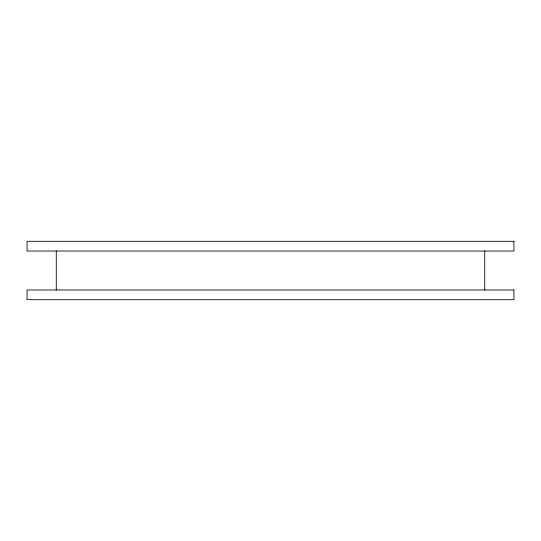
<?xml version="1.0" encoding="UTF-8"?>
<svg xmlns="http://www.w3.org/2000/svg" width="541" height="541" viewBox="0 0 541 541"><rect width="100%" height="100%" fill="white"/><g stroke="black" fill="none" stroke-linecap="round" stroke-linejoin="round"><path stroke-width="0.81" d="M484.736 251.024L484.736 289.976M56.264 251.024L56.264 289.976M513.95 241.286L27.05 241.286L27.05 251.024L513.95 251.024L513.95 241.286M513.95 289.976L27.05 289.976L27.05 299.714L513.95 299.714L513.95 289.976"/></g></svg>
